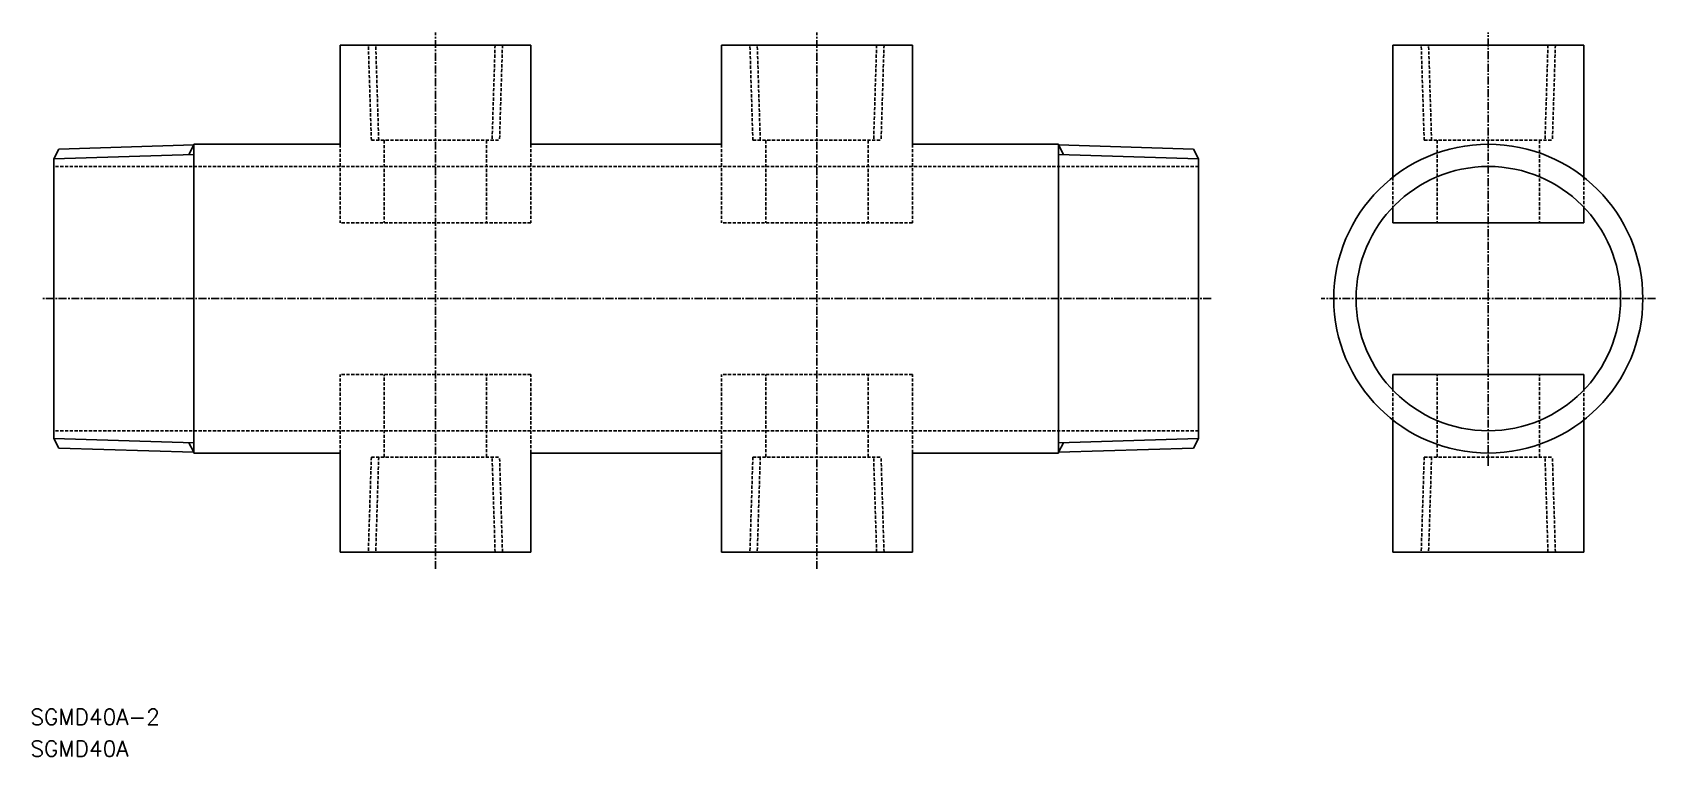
# Model space of a CAD drawing. Extents: x 27 to 282, y 33 to 147.
import ezdxf
from ezdxf.enums import TextEntityAlignment as Align

# ---------------------------------------------------------------- set-up
doc = ezdxf.new("R2010")
doc.units = 0
doc.linetypes.add('CENTER', pattern=[2, 1.25, -0.25, 0.25, -0.25])
doc.linetypes.add('DASHED', pattern=[0.75, 0.5, -0.25])
doc.layers.get('0').update_dxf_attribs({"linetype": 'CONTINUOUS'})
doc.layers.add('CENTER', color=1, linetype='CENTER')
doc.styles.get("Standard").update_dxf_attribs({"font": 'txt.shx', "bigfont": 'extfont.shx'})

msp = doc.modelspace()

# ---------------------------------------------------------------- linework, layer by layer
for p, q in [((75.42, 129.86), (75.42, 145.46)), ((105.42, 145.46), (75.42, 145.46)), ((105.42, 129.86), (105.42, 145.46)), ((165.42, 145.46), (135.42, 145.46)), ((135.42, 129.86), (135.42, 145.46)), ((165.42, 129.86), (165.42, 145.46)), ((240.99, 124.68), (240.99, 145.46)), ((270.99, 145.46), (240.99, 145.46)), ((270.99, 124.68), (270.99, 145.46)), ((30.42, 127.59), (31.2, 129.09)), ((52.42, 129.75), (31.2, 129.09)), ((75.42, 129.86), (52.42, 129.86)), ((52.42, 129.86), (52.42, 81.26)), ((135.42, 129.86), (105.42, 129.86)), ((188.42, 129.86), (165.42, 129.86)), ((188.42, 129.86), (188.42, 81.26)), ((188.42, 129.75), (209.63, 129.09)), ((210.42, 127.59), (209.63, 129.09)), ((30.42, 127.59), (30.42, 83.53)), ((210.42, 127.59), (210.42, 83.53)), ((240.99, 86.44), (240.99, 65.66)), ((270.99, 86.44), (270.99, 65.66)), ((30.42, 83.53), (31.2, 82.03)), ((52.42, 81.37), (31.2, 82.03)), ((188.42, 81.37), (209.63, 82.03)), ((210.42, 83.53), (209.63, 82.03)), ((75.42, 81.26), (52.42, 81.26)), ((75.42, 81.26), (75.42, 65.66)), ((105.42, 81.26), (105.42, 65.66)), ((135.42, 81.26), (105.42, 81.26)), ((135.42, 81.26), (135.42, 65.66)), ((188.42, 81.26), (165.42, 81.26)), ((165.42, 81.26), (165.42, 65.66)), ((105.42, 65.66), (75.42, 65.66)), ((165.42, 65.66), (135.42, 65.66)), ((270.99, 65.66), (240.99, 65.66))]:
    msp.add_line(p, q)
at = {"color": 3, "linetype": 'DASHED'}
for p, q in [((80.34, 130.49), (79.87, 145.46)), ((81.5, 130.49), (81.03, 145.46)), ((99.8, 145.46), (99.33, 130.49)), ((100.96, 145.46), (100.5, 130.49)), ((140.34, 130.49), (139.87, 145.46)), ((141.5, 130.49), (141.03, 145.46)), ((159.8, 145.46), (159.33, 130.49)), ((160.96, 145.46), (160.5, 130.49)), ((245.91, 130.49), (245.44, 145.46)), ((247.07, 130.49), (246.6, 145.46)), ((265.37, 145.46), (264.91, 130.49)), ((266.54, 145.46), (266.07, 130.49)), ((80.34, 130.49), (100.5, 130.49)), ((82.37, 130.49), (82.37, 117.51)), ((98.47, 130.49), (98.47, 117.51)), ((140.34, 130.49), (160.5, 130.49)), ((142.37, 130.49), (142.37, 117.51)), ((158.47, 130.49), (158.47, 117.51)), ((245.91, 130.49), (266.07, 130.49)), ((247.94, 130.49), (247.94, 117.51)), ((264.04, 130.49), (264.04, 117.51)), ((75.42, 129.86), (75.42, 117.51)), ((105.42, 129.86), (105.42, 117.51)), ((135.42, 129.86), (135.42, 117.51)), ((165.42, 129.86), (165.42, 117.51)), ((210.42, 126.36), (30.42, 126.36)), ((240.99, 124.68), (240.99, 119.97)), ((270.99, 124.68), (270.99, 119.97)), ((105.42, 117.51), (75.42, 117.51)), ((165.42, 117.51), (135.42, 117.51)), ((105.42, 93.61), (75.42, 93.61)), ((75.42, 81.26), (75.42, 93.61)), ((82.37, 80.63), (82.37, 93.61)), ((98.47, 80.63), (98.47, 93.61)), ((105.42, 81.26), (105.42, 93.61)), ((135.42, 81.26), (135.42, 93.61)), ((165.42, 93.61), (135.42, 93.61)), ((142.37, 80.63), (142.37, 93.61)), ((158.47, 80.63), (158.47, 93.61)), ((165.42, 81.26), (165.42, 93.61)), ((247.94, 80.63), (247.94, 93.61)), ((264.04, 80.63), (264.04, 93.61)), ((240.99, 86.44), (240.99, 91.15)), ((270.99, 86.44), (270.99, 91.15)), ((210.42, 84.76), (30.42, 84.76)), ((80.34, 80.63), (79.87, 65.66)), ((80.34, 80.63), (100.5, 80.63)), ((81.5, 80.63), (81.03, 65.66)), ((99.8, 65.66), (99.33, 80.63)), ((100.96, 65.66), (100.5, 80.63)), ((140.34, 80.63), (139.87, 65.66)), ((140.34, 80.63), (160.5, 80.63)), ((141.5, 80.63), (141.03, 65.66)), ((159.8, 65.66), (159.33, 80.63)), ((160.96, 65.66), (160.5, 80.63)), ((245.91, 80.63), (245.44, 65.66)), ((245.91, 80.63), (266.07, 80.63)), ((247.07, 80.63), (246.6, 65.66)), ((265.37, 65.66), (264.91, 80.63)), ((266.54, 65.66), (266.07, 80.63))]:
    msp.add_line(p, q, dxfattribs=at)
at = {"color": 3}
for p, q in [((52.42, 128.27), (30.42, 127.59)), ((51.63, 128.25), (52.42, 129.75)), ((189.2, 128.25), (188.42, 129.75)), ((188.42, 128.27), (210.42, 127.59)), ((52.42, 82.85), (30.42, 83.53)), ((51.63, 82.87), (52.42, 81.37)), ((188.42, 82.85), (210.42, 83.53)), ((189.2, 82.87), (188.42, 81.37))]:
    msp.add_line(p, q, dxfattribs=at)
at = {"color": 7, "linetype": 'CONTINUOUS'}
for p, q in [((240.99, 119.97), (240.99, 117.51)), ((270.99, 119.97), (270.99, 117.51)), ((270.99, 117.51), (240.99, 117.51)), ((240.99, 91.15), (240.99, 93.61)), ((270.99, 93.61), (240.99, 93.61)), ((270.99, 91.15), (270.99, 93.61))]:
    msp.add_line(p, q, dxfattribs=at)
msp.add_circle((255.99, 105.56), 24.3)
msp.add_circle((255.99, 105.56), 20.8, dxfattribs=at)
at = {"layer": 'CENTER', "linetype": 'CENTER'}
for p, q in [((90.42, 63.01), (90.42, 147.46)), ((150.42, 63.01), (150.42, 147.46)), ((255.99, 79.26), (255.99, 147.46)), ((212.42, 105.56), (28.42, 105.56)), ((282.29, 105.56), (229.69, 105.56))]:
    msp.add_line(p, q, dxfattribs=at)

# ---------------------------------------------------------------- texts
at = {"color": 7, "linetype": 'CONTINUOUS'}
for s, p in [('SGMD40A-2', (26.73, 39.73)), ('SGMD40A', (26.73, 34.73))]:
    msp.add_text(s, height=2.5, dxfattribs=at).set_placement(p, align=Align.MIDDLE_LEFT)

doc.saveas('drawing.dxf')
